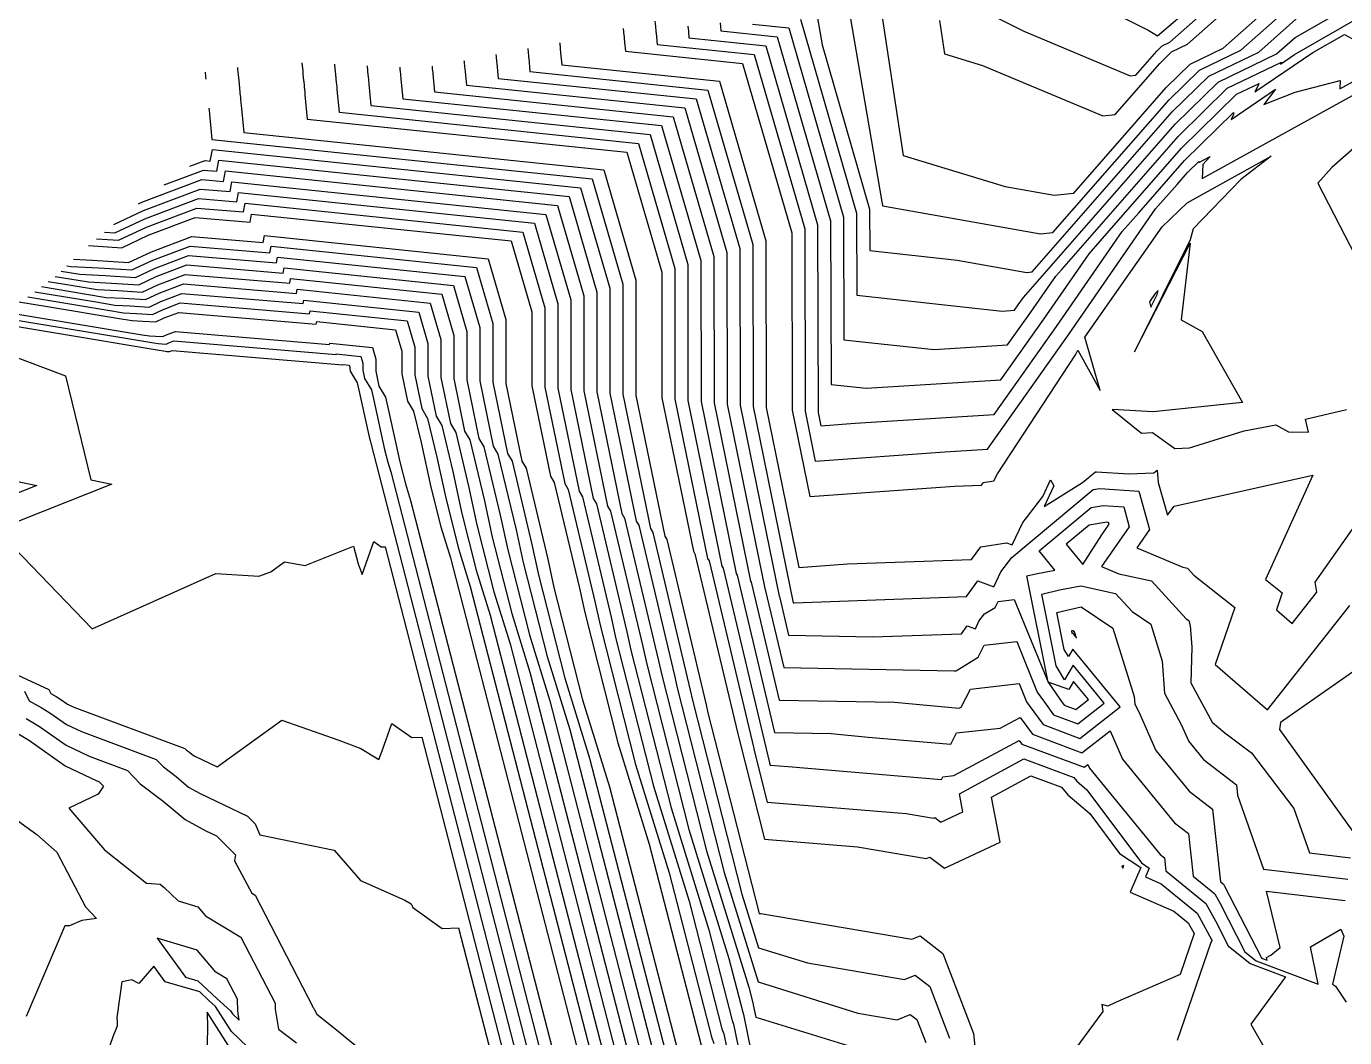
# Model space of a CAD drawing. Header units: millimetres. Extents: x 1157528 to 1158127, y 1280646 to 1281429.
# Drawn here: x 1157571.2 to 1157656.7, y 1280891.6 to 1280957.2 of the extents above; entities that cross this region are included whole.
import ezdxf

# ---------------------------------------------------------------- set-up
doc = ezdxf.new("R2010")
doc.units = ezdxf.units.MM
doc.layers.add('OCTUBRE', color=31, linetype='Continuous')

msp = doc.modelspace()

# ---------------------------------------------------------------- linework, layer by layer
at = {"layer": 'OCTUBRE', "flags": 128}
for points, elevation in [([(1157630.38, 1280957.584), (1157630.707, 1280955.432), (1157633.176, 1280954.68), (1157640.977, 1280951.415), (1157641.776, 1280951.494), (1157644.677, 1280954.811), (1157645.433, 1280955.553), (1157646.47, 1280956.053), (1157656.573, 1280965.026)], 439.5), ([(1157634.005, 1280961.955), (1157643.963, 1280956.955), (1157644.522, 1280956.59), (1157651.28, 1280962.382)], 438.5), ([(1157626.493, 1280958.97), (1157628.031, 1280948.847), (1157634.657, 1280946.828), (1157637.828, 1280946.267), (1157639.09, 1280946.393), (1157645.077, 1280953.237), (1157646.639, 1280954.768), (1157648.779, 1280955.801), (1157655.323, 1280961.613)], 440.5), ([(1157632.241, 1280958.705), (1157635.848, 1280956.894), (1157642.745, 1280954.008), (1157643.118, 1280954.045), (1157644.476, 1280955.598), (1157644.83, 1280955.945), (1157645.316, 1280956.179), (1157651.019, 1280961.245)], 439), ([(1157624.455, 1280958.714), (1157626.643, 1280945.824), (1157626.703, 1280945.615), (1157626.703, 1280945.562), (1157626.815, 1280945.55), (1157636.936, 1280943.761), (1157637.747, 1280943.842), (1157645.277, 1280952.45), (1157647.242, 1280954.376), (1157649.934, 1280955.675), (1157654.698, 1280959.907)], 441), ([(1157621.373, 1280957.683), (1157625.018, 1280945.103), (1157625.029, 1280939.777), (1157634.449, 1280938.749), (1157635.242, 1280938.8), (1157635.495, 1280939.156), (1157635.762, 1280939.542), (1157635.828, 1280939.617), (1157645.678, 1280950.877), (1157648.447, 1280953.591), (1157652.242, 1280955.422), (1157653.449, 1280956.494), (1157658.172, 1280959.216)], 442), ([(1157616.16, 1280957.435), (1157616.182, 1280957.212), (1157616.184, 1280957.191), (1157616.211, 1280956.913), (1157619.873, 1280956.532), (1157623.333, 1280944.591), (1157623.356, 1280933.991), (1157625.639, 1280933.742), (1157634.367, 1280934.295), (1157637.146, 1280938.212), (1157640.083, 1280942.458), (1157640.812, 1280943.283), (1157646.079, 1280949.303), (1157649.653, 1280952.807), (1157651.12, 1280953.515), (1157650.824, 1280952.967), (1157654.592, 1280955.519), (1157656.637, 1280956.693), (1157657.371, 1280956.3), (1157664.217, 1280958.156)], 443), ([(1157622.397, 1280958.238), (1157622.775, 1280956.009), (1157625.861, 1280945.359), (1157625.866, 1280942.669), (1157631.545, 1280942.05), (1157636.044, 1280941.255), (1157636.404, 1280941.291), (1157645.478, 1280951.664), (1157647.845, 1280953.983), (1157651.088, 1280955.549), (1157654.073, 1280958.2)], 441.5), ([(1157611.94, 1280957.553), (1157611.973, 1280957.207), (1157611.975, 1280957.192), (1157612, 1280956.932), (1157612.008, 1280956.848), (1157612.013, 1280956.794), (1157612.018, 1280956.743), (1157612.037, 1280956.548), (1157612.04, 1280956.511), (1157612.086, 1280956.034), (1157618.373, 1280955.381), (1157621.648, 1280944.079), (1157621.673, 1280932.247), (1157622.335, 1280929.016), (1157630.738, 1280929.616), (1157633.492, 1280929.791), (1157638.797, 1280937.269), (1157644.403, 1280945.374), (1157645.796, 1280946.949), (1157646.479, 1280947.729), (1157647.208, 1280948.444), (1157647.205, 1280948.386), (1157647.93, 1280948.769), (1157647.462, 1280948.254), (1157647.42, 1280947.351), (1157660.689, 1280954.667)], 444), ([(1157614.075, 1280957.231), (1157614.081, 1280957.168), (1157614.085, 1280957.128), (1157614.089, 1280957.089), (1157614.109, 1280956.88), (1157614.112, 1280956.851), (1157614.148, 1280956.473), (1157619.123, 1280955.956), (1157622.49, 1280944.335), (1157622.516, 1280932.168), (1157622.692, 1280931.313), (1157624.916, 1280931.472), (1157633.93, 1280932.043), (1157637.972, 1280937.741), (1157642.243, 1280943.916), (1157643.304, 1280945.116), (1157646.279, 1280948.516), (1157649.453, 1280951.627), (1157649.445, 1280951.49), (1157649.297, 1280951.175), (1157652.164, 1280953.144), (1157651.421, 1280952.143), (1157653.442, 1280952.954), (1157656.374, 1280953.712), (1157656.348, 1280953.162), (1157661.802, 1280956.169)], 443.5), ([(1157618.273, 1280957.352), (1157620.623, 1280957.108), (1157624.175, 1280944.847), (1157624.193, 1280936.884), (1157630.044, 1280936.246), (1157634.805, 1280936.547), (1157636.321, 1280938.684), (1157637.922, 1280941), (1157638.32, 1280941.45), (1157645.878, 1280950.09), (1157649.05, 1280953.199), (1157652.561, 1280954.893), (1157652.489, 1280954.76), (1157653.407, 1280955.381), (1157657.958, 1280957.994)], 442.5), ([(1157609.881, 1280957.081), (1157609.902, 1280956.855), (1157609.905, 1280956.834), (1157609.924, 1280956.633), (1157609.934, 1280956.528), (1157609.94, 1280956.461), (1157609.947, 1280956.397), (1157609.964, 1280956.216), (1157609.968, 1280956.171), (1157610.024, 1280955.595), (1157617.623, 1280954.805), (1157620.805, 1280943.823), (1157620.83, 1280932.325), (1157621.978, 1280926.718), (1157631.36, 1280927.389), (1157633.118, 1280927.452), (1157633.248, 1280927.63), (1157633.913, 1280927.737), (1157634.156, 1280928.198), (1157639.214, 1280935.913), (1157639.356, 1280936.214), (1157640.8, 1280933.593), (1157639.82, 1280937.051), (1157644.824, 1280944.2), (1157646.436, 1280945.766), (1157651.899, 1280948.786), (1157649.923, 1280947.284), (1157646.844, 1280944.073), (1157646.639, 1280943.364), (1157643.03, 1280936.093), (1157646.641, 1280943.141), (1157646.059, 1280938.175), (1157647.429, 1280937.418), (1157650.038, 1280932.816), (1157644.233, 1280932.204), (1157641.574, 1280932.361), (1157643.482, 1280930.821), (1157644.199, 1280930.865), (1157645.643, 1280929.833), (1157646.598, 1280929.886), (1157650.135, 1280930.973), (1157652.186, 1280931.365), (1157653.023, 1280930.909), (1157654.31, 1280930.903), (1157654.129, 1280931.731), (1157656.771, 1280932.356)], 444.5), ([(1157603.694, 1280955.768), (1157603.694, 1280955.759), (1157603.697, 1280955.736), (1157603.713, 1280955.568), (1157603.723, 1280955.462), (1157603.733, 1280955.359), (1157603.746, 1280955.22), (1157603.753, 1280955.152), (1157603.837, 1280954.277), (1157615.373, 1280953.078), (1157618.277, 1280943.055), (1157618.3, 1280932.561), (1157620.907, 1280919.826), (1157620.969, 1280919.83), (1157632.141, 1280920.228), (1157632.885, 1280921.243), (1157633.911, 1280920.863), (1157634.375, 1280921.834), (1157635.086, 1280922.757), (1157640.361, 1280927.164), (1157640.788, 1280927.233), (1157643.316, 1280927.064), (1157644, 1280924.571), (1157643.173, 1280923.393), (1157646.173, 1280922.128), (1157646.478, 1280922.063), (1157646.883, 1280921.618), (1157649.528, 1280919.518), (1157648.252, 1280915.818), (1157651.654, 1280912.883), (1157656.983, 1280919.643)], 446), ([(1157605.761, 1280956.148), (1157605.764, 1280956.117), (1157605.772, 1280956.035), (1157605.787, 1280955.888), (1157605.796, 1280955.795), (1157605.804, 1280955.705), (1157605.819, 1280955.552), (1157605.825, 1280955.492), (1157605.899, 1280954.716), (1157616.123, 1280953.654), (1157619.12, 1280943.311), (1157619.143, 1280932.483), (1157621.264, 1280922.123), (1157624.433, 1280922.35), (1157632.467, 1280922.636), (1157633.063, 1280923.449), (1157634.74, 1280923.721), (1157635.109, 1280923.584), (1157635.802, 1280925.034), (1157636.032, 1280925.332), (1157637.082, 1280926.719), (1157637.59, 1280927.798), (1157637.8, 1280927.417), (1157637.172, 1280926.062), (1157639.671, 1280927.625), (1157640.498, 1280928.316), (1157640.565, 1280928.327), (1157642.67, 1280928.186), (1157644.288, 1280928.245), (1157644.509, 1280928.43), (1157644.577, 1280927.631), (1157645.172, 1280925.516), (1157645.594, 1280926.086), (1157654.586, 1280928.114), (1157651.532, 1280921.328), (1157652.611, 1280920.472), (1157652.228, 1280919.363), (1157653.248, 1280918.483), (1157654.845, 1280920.509), (1157654.749, 1280921.174), (1157657.433, 1280924.966)], 445.5), ([(1157589.049, 1280954.857), (1157589.101, 1280954.317), (1157589.121, 1280954.111), (1157589.161, 1280953.699), (1157589.167, 1280953.636), (1157589.172, 1280953.589), (1157589.187, 1280953.426), (1157589.202, 1280953.278), (1157589.203, 1280953.265), (1157589.204, 1280953.253), (1157589.207, 1280953.224), (1157589.209, 1280953.197), (1157589.216, 1280953.129), (1157589.234, 1280952.938), (1157589.238, 1280952.896), (1157589.25, 1280952.774), (1157589.402, 1280951.202), (1157610.124, 1280949.048), (1157612.379, 1280941.262), (1157612.397, 1280933.111), (1157614.431, 1280923.176), (1157614.533, 1280923.005), (1157617.315, 1280911.327), (1157617.373, 1280911.06), (1157619.045, 1280904.49), (1157625.081, 1280903.989), (1157629.523, 1280903.238), (1157629.772, 1280903.337), (1157630.716, 1280902.606), (1157634.33, 1280904.299), (1157633.762, 1280907.228), (1157636.316, 1280908.605), (1157638.29, 1280907.864), (1157638.718, 1280907.36), (1157640.126, 1280906.158), (1157642.058, 1280903.57), (1157643.434, 1280902.668), (1157642.748, 1280901.066), (1157645.572, 1280899.834), (1157646.515, 1280899.061), (1157646.897, 1280898.367), (1157645.997, 1280895.724), (1157641.791, 1280893.911), (1157641.299, 1280893.659), (1157640.916, 1280893.767), (1157640.984, 1280893.327), (1157636.27, 1280886.921)], 449.5), ([(1157591.163, 1280954.759), (1157591.194, 1280954.44), (1157591.206, 1280954.318), (1157591.229, 1280954.074), (1157591.238, 1280953.989), (1157591.24, 1280953.96), (1157591.261, 1280953.742), (1157591.271, 1280953.637), (1157591.273, 1280953.62), (1157591.274, 1280953.611), (1157591.278, 1280953.573), (1157591.28, 1280953.553), (1157591.288, 1280953.462), (1157591.306, 1280953.284), (1157591.311, 1280953.228), (1157591.322, 1280953.114), (1157591.464, 1280951.642), (1157610.874, 1280949.624), (1157613.222, 1280941.518), (1157613.24, 1280933.033), (1157615.358, 1280922.689), (1157615.445, 1280922.543), (1157618.342, 1280910.383), (1157618.372, 1280910.246), (1157619.224, 1280906.897), (1157628.219, 1280906.151), (1157629.992, 1280905.851), (1157630.091, 1280905.891), (1157630.468, 1280905.599), (1157631.91, 1280906.274), (1157631.683, 1280907.443), (1157635.866, 1280909.698), (1157639.098, 1280908.485), (1157639.295, 1280908.254), (1157639.94, 1280907.703), (1157643.486, 1280902.95), (1157643.983, 1280902.624), (1157643.735, 1280902.047), (1157644.754, 1280901.603), (1157647.087, 1280899.69), (1157648.029, 1280897.98), (1157648.033, 1280897.971), (1157648.073, 1280897.938), (1157647.975, 1280897.797), (1157645.806, 1280891.431)], 449), ([(1157593.277, 1280954.661), (1157593.287, 1280954.562), (1157593.29, 1280954.525), (1157593.298, 1280954.449), (1157593.308, 1280954.343), (1157593.309, 1280954.331), (1157593.335, 1280954.058), (1157593.341, 1280953.996), (1157593.344, 1280953.974), (1157593.344, 1280953.969), (1157593.349, 1280953.921), (1157593.35, 1280953.909), (1157593.361, 1280953.796), (1157593.377, 1280953.629), (1157593.383, 1280953.56), (1157593.394, 1280953.454), (1157593.526, 1280952.081), (1157611.624, 1280950.2), (1157614.065, 1280941.774), (1157614.083, 1280932.954), (1157616.285, 1280922.203), (1157616.358, 1280922.081), (1157619.369, 1280909.438), (1157619.37, 1280909.433), (1157619.403, 1280909.304), (1157620.569, 1280909.207), (1157630.51, 1280908.36), (1157630.604, 1280908.541), (1157631.315, 1280908.622), (1157635.553, 1280910.9), (1157635.725, 1280910.666), (1157639.761, 1280909.155), (1157640.004, 1280909.346), (1157640.113, 1280909.099), (1157644.7, 1280903.496), (1157644.97, 1280903.289), (1157645.064, 1280902.446), (1157647.658, 1280900.319), (1157648.303, 1280899.149), (1157649.114, 1280897.58), (1157650.525, 1280896.441), (1157652.82, 1280895.573), (1157650.57, 1280892.487), (1157654.723, 1280885.243)], 448.5), ([(1157597.49, 1280954.629), (1157597.492, 1280954.608), (1157597.506, 1280954.462), (1157597.519, 1280954.321), (1157597.529, 1280954.224), (1157597.537, 1280954.133), (1157597.651, 1280952.959), (1157613.123, 1280951.351), (1157615.75, 1280942.286), (1157615.77, 1280932.797), (1157618.138, 1280921.23), (1157618.182, 1280921.157), (1157620.001, 1280913.518), (1157627.479, 1280913.374), (1157631.659, 1280912.981), (1157631.794, 1280913.065), (1157632.397, 1280914.228), (1157635.547, 1280914.584), (1157636.029, 1280913.401), (1157636.198, 1280913.161), (1157637.1, 1280911.93), (1157639.493, 1280911.034), (1157642.096, 1280913.088), (1157639.034, 1280916.821), (1157638.743, 1280916.34), (1157638.462, 1280916.8), (1157637.986, 1280919.187), (1157639.579, 1280919.573), (1157641.617, 1280918.188), (1157643.008, 1280913.749), (1157643.043, 1280913.241), (1157643.308, 1280912.751), (1157644.405, 1280910.253), (1157646.571, 1280907.608), (1157648.08, 1280906.448), (1157648.606, 1280901.737), (1157648.802, 1280901.576), (1157648.851, 1280901.487), (1157651.275, 1280896.798), (1157651.331, 1280896.753), (1157651.635, 1280896.638), (1157651.597, 1280896.822), (1157651.865, 1280896.978), (1157652.48, 1280897.471), (1157651.6, 1280901.129), (1157656.697, 1280900.527)], 447.5), ([(1157599.558, 1280955.009), (1157599.565, 1280954.928), (1157599.578, 1280954.795), (1157599.59, 1280954.667), (1157599.601, 1280954.556), (1157599.609, 1280954.473), (1157599.713, 1280953.399), (1157613.873, 1280951.927), (1157616.592, 1280942.543), (1157616.613, 1280932.718), (1157619.065, 1280920.743), (1157619.094, 1280920.695), (1157620.303, 1280915.62), (1157631.333, 1280915.407), (1157631.49, 1280915.412), (1157631.5, 1280915.426), (1157631.515, 1280915.421), (1157631.521, 1280915.435), (1157631.531, 1280915.447), (1157632.892, 1280916.296), (1157633.293, 1280917.071), (1157635.393, 1280917.308), (1157636.728, 1280914.034), (1157637.195, 1280913.37), (1157637.787, 1280912.562), (1157639.359, 1280911.974), (1157641.069, 1280913.323), (1157639.058, 1280915.775), (1157638.491, 1280914.839), (1157637.944, 1280915.734), (1157637.019, 1280920.377), (1157638.179, 1280920.658), (1157639.553, 1280920.92), (1157641.795, 1280920.438), (1157642.875, 1280919.253), (1157644.081, 1280918.433), (1157644.829, 1280916.047), (1157644.974, 1280913.955), (1157646.068, 1280911.93), (1157646.552, 1280910.829), (1157647.506, 1280909.664), (1157649.636, 1280908.027), (1157649.712, 1280907.342), (1157651.394, 1280902.555), (1157656.863, 1280901.908)], 447), ([(1157601.626, 1280955.388), (1157601.639, 1280955.248), (1157601.651, 1280955.128), (1157601.662, 1280955.013), (1157601.674, 1280954.888), (1157601.681, 1280954.813), (1157601.775, 1280953.838), (1157614.623, 1280952.502), (1157617.435, 1280942.799), (1157617.457, 1280932.64), (1157619.992, 1280920.257), (1157620.006, 1280920.233), (1157620.604, 1280917.721), (1157626.064, 1280917.616), (1157631.816, 1280917.82), (1157632.193, 1280918.335), (1157632.713, 1280918.142), (1157632.948, 1280918.634), (1157633.308, 1280919.102), (1157633.989, 1280919.526), (1157634.19, 1280919.914), (1157635.24, 1280920.033), (1157637.427, 1280914.668), (1157636.053, 1280921.567), (1157636.632, 1280921.708), (1157637.861, 1280921.942), (1157636.848, 1280923.193), (1157640.223, 1280926.012), (1157641.01, 1280926.14), (1157642.335, 1280926.051), (1157642.693, 1280924.745), (1157640.894, 1280922.18), (1157642.019, 1280921.706), (1157644.136, 1280921.25), (1157646.378, 1280918.793), (1157646.546, 1280918.678), (1157646.65, 1280918.346), (1157646.747, 1280916.943), (1157646.682, 1280914.635), (1157648.068, 1280912.086), (1157648.888, 1280911.395), (1157650.622, 1280910.089), (1157653.371, 1280906.481), (1157654.383, 1280903.602), (1157657.03, 1280903.289)], 446.5), ([(1157582.839, 1280953.783), (1157582.823, 1280953.949), (1157582.821, 1280953.972), (1157582.795, 1280954.242)], 451), ([(1157584.869, 1280954.555), (1157584.883, 1280954.408), (1157584.916, 1280954.072), (1157584.952, 1280953.698), (1157585.024, 1280952.949), (1157585.026, 1280952.928), (1157585.034, 1280952.847), (1157585.039, 1280952.794), (1157585.062, 1280952.56), (1157585.062, 1280952.556), (1157585.064, 1280952.537), (1157585.065, 1280952.527), (1157585.069, 1280952.485), (1157585.071, 1280952.463), (1157585.092, 1280952.246), (1157585.093, 1280952.232), (1157585.106, 1280952.095), (1157585.277, 1280950.324), (1157608.624, 1280947.897), (1157610.694, 1280940.75), (1157610.71, 1280933.269), (1157612.577, 1280924.149), (1157612.709, 1280923.929), (1157615.26, 1280913.217), (1157615.376, 1280912.687), (1157618.687, 1280899.676), (1157618.806, 1280899.666), (1157628.586, 1280898.012), (1157629.135, 1280898.23), (1157630.613, 1280897.084), (1157632.599, 1280891.885), (1157632.968, 1280888.26)], 450.5), ([(1157595.391, 1280954.563), (1157595.41, 1280954.374), (1157595.411, 1280954.355), (1157595.414, 1280954.329), (1157595.414, 1280954.327), (1157595.42, 1280954.27), (1157595.42, 1280954.265), (1157595.433, 1280954.129), (1157595.448, 1280953.975), (1157595.456, 1280953.892), (1157595.466, 1280953.794), (1157595.588, 1280952.52), (1157612.373, 1280950.775), (1157614.907, 1280942.03), (1157614.927, 1280932.876), (1157617.211, 1280921.716), (1157617.27, 1280921.619), (1157619.7, 1280911.417), (1157623.362, 1280911.347), (1157625.762, 1280911.121), (1157631.127, 1280910.664), (1157631.501, 1280911.384), (1157634.327, 1280911.704), (1157635.61, 1280912.394), (1157636.412, 1280911.298), (1157639.627, 1280910.094), (1157641.445, 1280911.529), (1157642.259, 1280909.676), (1157645.635, 1280905.552), (1157646.525, 1280904.868), (1157646.835, 1280902.091), (1157648.23, 1280900.947), (1157648.577, 1280900.318), (1157650.195, 1280897.189), (1157650.928, 1280896.597), (1157654.936, 1280895.082), (1157654.438, 1280897.51), (1157656.404, 1280898.654), (1157656.604, 1280898.195), (1157655.875, 1280895.098), (1157656.059, 1280894.971), (1157656.749, 1280893.923)], 448), ([(1157661.341, 1280952.891), (1157655.832, 1280948.069), (1157654.915, 1280947.039), (1157658.073, 1280940.93)], 444), ([(1157583.02, 1280951.907), (1157583.021, 1280951.9), (1157583.021, 1280951.9), (1157583.035, 1280951.755), (1157583.215, 1280949.885), (1157607.874, 1280947.321), (1157609.852, 1280940.494), (1157609.867, 1280933.347), (1157611.651, 1280924.635), (1157611.797, 1280924.392), (1157614.233, 1280914.162), (1157614.377, 1280913.5), (1157617.578, 1280900.925), (1157618.653, 1280897.453), (1157621.825, 1280896.464), (1157628.117, 1280895.4), (1157628.816, 1280895.677), (1157629.767, 1280894.939), (1157631.046, 1280891.591)], 451), ([(1157581.781, 1280948.136), (1157582.768, 1280948.509), (1157583.107, 1280948.48), (1157583.248, 1280949.228), (1157607.124, 1280946.746), (1157609.009, 1280940.238), (1157609.024, 1280933.426), (1157610.724, 1280925.122), (1157610.885, 1280924.854), (1157613.206, 1280915.107), (1157613.379, 1280914.314), (1157616.43, 1280902.326), (1157618.625, 1280895.237), (1157625.102, 1280893.217), (1157627.649, 1280892.787), (1157628.497, 1280893.123), (1157628.922, 1280892.793), (1157629.493, 1280891.297)], 451.5), ([(1157578.462, 1280945.71), (1157578.67, 1280945.807), (1157582.554, 1280947.278), (1157583.967, 1280947.159), (1157584.094, 1280947.832), (1157605.624, 1280945.594), (1157607.324, 1280939.726), (1157607.337, 1280933.583), (1157608.87, 1280926.095), (1157609.061, 1280925.778), (1157611.152, 1280916.996), (1157611.382, 1280915.941), (1157614.134, 1280905.129), (1157616.728, 1280896.751), (1157617.628, 1280893.264), (1157617.676, 1280893.127), (1157618.203, 1280890.576)], 452.5), ([(1157580.118, 1280946.931), (1157582.661, 1280947.893), (1157583.537, 1280947.82), (1157583.671, 1280948.53), (1157606.374, 1280946.17), (1157608.167, 1280939.982), (1157608.18, 1280933.504), (1157609.797, 1280925.608), (1157609.973, 1280925.316), (1157612.179, 1280916.052), (1157612.38, 1280915.127), (1157615.282, 1280903.728), (1157618.017, 1280894.894), (1157618.301, 1280893.795), (1157618.316, 1280893.752), (1157618.482, 1280892.949), (1157626.354, 1280890.524)], 452), ([(1157576.859, 1280944.371), (1157578.773, 1280945.271), (1157582.448, 1280946.662), (1157584.397, 1280946.498), (1157584.516, 1280947.135), (1157604.874, 1280945.019), (1157606.481, 1280939.47), (1157606.494, 1280933.662), (1157607.943, 1280926.581), (1157608.148, 1280926.24), (1157610.125, 1280917.941), (1157610.383, 1280916.755), (1157612.985, 1280906.53), (1157615.439, 1280898.607), (1157616.955, 1280892.732), (1157617.036, 1280892.502), (1157617.924, 1280888.203)], 453), ([(1157576.249, 1280943.861), (1157576.93, 1280943.819), (1157578.876, 1280944.735), (1157582.341, 1280946.046), (1157584.826, 1280945.837), (1157584.939, 1280946.437), (1157604.124, 1280944.443), (1157605.639, 1280939.214), (1157605.651, 1280933.74), (1157607.017, 1280927.068), (1157607.236, 1280926.702), (1157609.098, 1280918.886), (1157609.385, 1280917.568), (1157611.837, 1280907.931), (1157614.15, 1280900.464), (1157616.283, 1280892.2), (1157616.397, 1280891.877), (1157617.578, 1280886.155)], 453.5), ([(1157575.728, 1280943.426), (1157577.151, 1280943.338), (1157578.979, 1280944.198), (1157582.234, 1280945.43), (1157585.256, 1280945.176), (1157585.362, 1280945.74), (1157603.374, 1280943.867), (1157604.796, 1280938.958), (1157604.807, 1280933.819), (1157606.09, 1280927.554), (1157606.324, 1280927.164), (1157608.071, 1280919.831), (1157608.386, 1280918.382), (1157610.689, 1280909.333), (1157612.861, 1280902.321), (1157615.61, 1280891.669), (1157615.757, 1280891.252)], 454), ([(1157575.207, 1280942.991), (1157577.372, 1280942.857), (1157579.083, 1280943.662), (1157582.128, 1280944.815), (1157585.686, 1280944.515), (1157585.785, 1280945.042), (1157602.624, 1280943.292), (1157603.954, 1280938.702), (1157603.964, 1280933.897), (1157605.163, 1280928.041), (1157605.412, 1280927.626), (1157607.044, 1280920.776), (1157607.388, 1280919.195), (1157609.541, 1280910.734), (1157611.571, 1280904.177), (1157614.937, 1280891.137)], 454.5), ([(1157574.238, 1280942.103), (1157575.474, 1280942.04), (1157577.814, 1280941.896), (1157579.289, 1280942.589), (1157581.914, 1280943.583), (1157586.545, 1280943.193), (1157586.631, 1280943.647), (1157601.124, 1280942.14), (1157602.269, 1280938.19), (1157602.277, 1280934.055), (1157603.309, 1280929.014), (1157603.588, 1280928.55), (1157604.989, 1280922.665), (1157605.391, 1280920.822), (1157607.245, 1280913.536), (1157608.993, 1280907.89), (1157613.592, 1280890.073)], 455.5), ([(1157573.803, 1280941.687), (1157574.097, 1280941.638), (1157575.882, 1280941.548), (1157578.035, 1280941.415), (1157579.392, 1280942.053), (1157581.808, 1280942.967), (1157586.975, 1280942.532), (1157587.053, 1280942.949), (1157600.374, 1280941.564), (1157601.426, 1280937.934), (1157601.434, 1280934.133), (1157602.383, 1280929.5), (1157602.676, 1280929.012), (1157603.962, 1280923.61), (1157604.392, 1280921.636), (1157606.097, 1280914.938), (1157607.704, 1280909.747), (1157612.919, 1280889.542)], 456), ([(1157573.441, 1280941.34), (1157574.66, 1280941.138), (1157576.29, 1280941.055), (1157578.256, 1280940.934), (1157579.495, 1280941.517), (1157581.701, 1280942.352), (1157587.405, 1280941.872), (1157587.476, 1280942.252), (1157599.624, 1280940.989), (1157600.583, 1280937.678), (1157600.591, 1280934.212), (1157601.456, 1280929.987), (1157601.764, 1280929.474), (1157602.935, 1280924.555), (1157603.394, 1280922.45), (1157604.949, 1280916.339), (1157606.415, 1280911.604), (1157612.247, 1280889.01)], 456.5), ([(1157572.608, 1280940.664), (1157574.217, 1280940.397), (1157575.786, 1280940.137), (1157577.106, 1280940.071), (1157578.698, 1280939.972), (1157579.702, 1280940.444), (1157581.488, 1280941.12), (1157588.264, 1280940.55), (1157588.322, 1280940.857), (1157598.124, 1280939.837), (1157598.898, 1280937.166), (1157598.904, 1280934.369), (1157599.602, 1280930.96), (1157599.939, 1280930.399), (1157600.881, 1280926.445), (1157601.397, 1280924.077), (1157602.653, 1280919.141), (1157603.837, 1280915.317), (1157610.901, 1280887.947)], 457.5), ([(1157573.05, 1280940.998), (1157573.47, 1280940.928), (1157575.223, 1280940.638), (1157576.698, 1280940.563), (1157578.477, 1280940.453), (1157579.598, 1280940.98), (1157581.594, 1280941.736), (1157587.835, 1280941.211), (1157587.899, 1280941.554), (1157598.874, 1280940.413), (1157599.741, 1280937.422), (1157599.748, 1280934.29), (1157600.529, 1280930.473), (1157600.851, 1280929.936), (1157601.908, 1280925.5), (1157602.395, 1280923.263), (1157603.801, 1280917.74), (1157605.126, 1280913.46), (1157611.574, 1280888.478)], 457), ([(1157572.166, 1280940.33), (1157574.965, 1280939.866), (1157576.35, 1280939.637), (1157577.514, 1280939.578), (1157578.919, 1280939.491), (1157579.805, 1280939.908), (1157581.381, 1280940.504), (1157588.694, 1280939.889), (1157588.745, 1280940.159), (1157597.374, 1280939.262), (1157598.056, 1280936.91), (1157598.061, 1280934.448), (1157598.675, 1280931.446), (1157599.027, 1280930.861), (1157599.854, 1280927.39), (1157600.398, 1280924.89), (1157601.505, 1280920.543), (1157602.548, 1280917.174), (1157610.229, 1280887.415)], 458), ([(1157570.701, 1280939.352), (1157572.549, 1280939.046), (1157577.207, 1280938.274), (1157578.039, 1280938.136), (1157578.739, 1280938.101), (1157579.582, 1280938.049), (1157580.114, 1280938.299), (1157581.061, 1280938.657), (1157589.983, 1280937.906), (1157590.013, 1280938.066), (1157595.124, 1280937.535), (1157595.528, 1280936.142), (1157595.531, 1280934.683), (1157595.895, 1280932.906), (1157596.291, 1280932.247), (1157596.773, 1280930.224), (1157597.403, 1280927.331), (1157598.06, 1280924.746), (1157598.68, 1280922.744), (1157608.21, 1280885.82)], 459.5), ([(1157571.283, 1280939.662), (1157576.46, 1280938.805), (1157577.476, 1280938.636), (1157578.331, 1280938.593), (1157579.361, 1280938.53), (1157580.011, 1280938.835), (1157581.168, 1280939.273), (1157589.553, 1280938.567), (1157589.59, 1280938.764), (1157595.874, 1280938.11), (1157596.371, 1280936.398), (1157596.374, 1280934.605), (1157596.822, 1280932.419), (1157597.203, 1280931.785), (1157597.8, 1280929.279), (1157598.401, 1280926.517), (1157599.208, 1280923.345), (1157599.97, 1280920.887), (1157608.883, 1280886.351)], 459), ([(1157571.725, 1280939.996), (1157575.712, 1280939.336), (1157576.913, 1280939.137), (1157577.922, 1280939.086), (1157579.14, 1280939.01), (1157579.908, 1280939.372), (1157581.274, 1280939.889), (1157589.124, 1280939.228), (1157589.168, 1280939.461), (1157596.624, 1280938.686), (1157597.213, 1280936.654), (1157597.218, 1280934.526), (1157597.749, 1280931.933), (1157598.115, 1280931.323), (1157598.827, 1280928.334), (1157599.4, 1280925.704), (1157600.356, 1280921.944), (1157601.259, 1280919.03), (1157609.556, 1280886.883)], 458.5), ([(1157568.831, 1280938.441), (1157577.889, 1280936.94), (1157579.45, 1280936.682), (1157579.729, 1280936.635), (1157579.963, 1280936.624), (1157580.246, 1280936.606), (1157580.424, 1280936.69), (1157580.741, 1280936.81), (1157591.272, 1280935.923), (1157591.282, 1280935.973), (1157592.874, 1280935.808), (1157593, 1280935.374), (1157593.001, 1280934.919), (1157593.115, 1280934.365), (1157593.554, 1280933.633), (1157593.691, 1280933.059), (1157594.407, 1280929.772), (1157594.616, 1280928.95), (1157594.813, 1280928.313), (1157606.192, 1280884.224)], 461), ([(1157569.454, 1280938.744), (1157576.109, 1280937.642), (1157578.702, 1280937.212), (1157579.165, 1280937.136), (1157579.555, 1280937.116), (1157580.025, 1280937.087), (1157580.321, 1280937.226), (1157580.848, 1280937.426), (1157590.843, 1280936.584), (1157590.859, 1280936.671), (1157593.624, 1280936.383), (1157593.843, 1280935.63), (1157593.844, 1280934.841), (1157594.041, 1280933.879), (1157594.467, 1280933.171), (1157594.718, 1280932.114), (1157595.405, 1280928.958), (1157595.764, 1280927.549), (1157596.102, 1280926.457), (1157606.865, 1280884.756)], 460.5), ([(1157568.138, 1280938.148), (1157573.47, 1280937.265), (1157579.669, 1280936.238), (1157580.197, 1280936.151), (1157580.292, 1280936.135), (1157580.371, 1280936.131), (1157580.467, 1280936.125), (1157580.527, 1280936.154), (1157580.635, 1280936.194), (1157591.702, 1280935.263), (1157591.705, 1280935.276), (1157592.124, 1280935.232), (1157592.158, 1280935.118), (1157592.158, 1280934.998), (1157592.188, 1280934.852), (1157592.642, 1280934.095), (1157592.664, 1280934.003), (1157593.408, 1280930.585), (1157593.468, 1280930.351), (1157593.524, 1280930.17), (1157605.52, 1280883.693)], 461.5), ([(1157566.133, 1280937.405), (1157573.727, 1280934.537), (1157575.358, 1280927.803), (1157576.722, 1280927.518), (1157569.243, 1280924.561), (1157575.445, 1280918.135), (1157583.472, 1280921.729), (1157586.269, 1280921.551), (1157587.033, 1280921.833), (1157587.927, 1280922.49), (1157589.252, 1280922.254), (1157592.405, 1280923.499), (1157592.702, 1280922.358), (1157592.964, 1280921.665), (1157593.477, 1280923.139), (1157593.717, 1280923.802), (1157594.198, 1280923.46), (1157594.445, 1280923.465), (1157604.847, 1280883.161)], 462), ([(1157567.936, 1280928.255), (1157571.866, 1280927.436), (1157559.045, 1280922.367)], 462.5), ([(1157558.703, 1280920.653), (1157572.642, 1280914.213), (1157572.77, 1280913.943), (1157573.116, 1280913.747), (1157573.36, 1280913.6), (1157573.843, 1280913.26), (1157574.266, 1280913.06), (1157581.459, 1280910.384), (1157581.564, 1280910.273), (1157581.753, 1280910.131), (1157581.934, 1280909.978), (1157582.105, 1280909.885), (1157583.555, 1280909.188), (1157587.751, 1280912.217), (1157591.454, 1280910.913), (1157592.871, 1280910.371), (1157594.048, 1280909.653), (1157594.25, 1280910.233), (1157594.889, 1280911.996), (1157596.17, 1280911.085), (1157596.826, 1280911.1), (1157604.174, 1280882.629)], 462.5), ([(1157659.185, 1280916.726), (1157652.49, 1280912.052), (1157652.431, 1280911.604), (1157657.297, 1280904.85)], 446), ([(1157571.067, 1280914.091), (1157571.359, 1280913.477), (1157572.145, 1280913.032), (1157572.7, 1280912.697), (1157573.799, 1280911.923), (1157574.762, 1280911.469), (1157579.605, 1280909.667), (1157580.069, 1280909.177), (1157580.903, 1280908.55), (1157581.705, 1280907.871), (1157582.461, 1280907.461), (1157585.53, 1280905.985), (1157586.022, 1280905.497), (1157586.316, 1280904.774), (1157591.138, 1280903.789), (1157592.854, 1280901.816), (1157595.717, 1280900.535), (1157596.127, 1280900.299), (1157596.196, 1280900.177), (1157596.245, 1280900.06), (1157598.142, 1280898.711), (1157599.208, 1280898.735), (1157603.502, 1280882.098)], 463), ([(1157571.174, 1280912.317), (1157572.041, 1280911.794), (1157573.756, 1280910.586), (1157575.258, 1280909.878), (1157577.75, 1280908.951), (1157578.574, 1280908.08), (1157580.052, 1280906.968), (1157581.476, 1280905.764), (1157582.816, 1280905.037), (1157583.514, 1280904.701), (1157584.74, 1280903.484), (1157584.674, 1280903.079), (1157585.796, 1280900.989), (1157586.01, 1280900.859), (1157589.767, 1280893.618), (1157589.767, 1280893.613), (1157589.77, 1280893.595), (1157589.786, 1280893.583), (1157589.798, 1280893.547), (1157589.814, 1280893.515), (1157589.825, 1280893.493), (1157589.839, 1280893.463), (1157589.842, 1280893.473), (1157590.016, 1280893.151), (1157591.292, 1280892.135), (1157593.693, 1280890.165)], 463.5), ([(1157570.204, 1280911.602), (1157571.382, 1280910.891), (1157573.712, 1280909.25), (1157575.754, 1280908.286), (1157575.895, 1280908.234), (1157576.178, 1280907.936), (1157575.847, 1280907.414), (1157573.937, 1280906.503), (1157576.252, 1280903.802), (1157578.98, 1280901.635), (1157579.851, 1280901.572), (1157580.13, 1280901.359), (1157581.024, 1280900.502), (1157582.314, 1280900.116), (1157582.8, 1280899.533), (1157585.095, 1280898.146), (1157587.317, 1280893.863), (1157587.328, 1280893.474), (1157587.523, 1280892.172), (1157588.71, 1280891.28)], 464), ([(1157565.192, 1280909.612), (1157571.859, 1280904.787), (1157573.157, 1280903.653), (1157575.014, 1280900.114), (1157575.732, 1280899.353), (1157574.789, 1280899.213), (1157573.983, 1280898.88), (1157573.865, 1280898.869), (1157573.682, 1280898.871), (1157571.166, 1280892.991)], 464.5), ([(1157585.533, 1280891.029), (1157584.482, 1280892.028), (1157583.449, 1280893.651), (1157583.023, 1280894.039), (1157582.43, 1280894.593), (1157580.194, 1280895.234), (1157579.451, 1280896.263), (1157578.478, 1280895.134), (1157578.021, 1280895.363), (1157577.366, 1280895.247), (1157577.057, 1280892.921), (1157577.084, 1280892.646), (1157577.078, 1280892.398), (1157576.987, 1280892.152), (1157576.849, 1280891.842), (1157575.742, 1280888.719)], 464), ([(1157584.415, 1280890.895), (1157582.905, 1280893.267), (1157582.935, 1280892.227), (1157582.866, 1280889.501)], 463.5)]:
    msp.add_lwpolyline(points, dxfattribs=dict(at, elevation=elevation))
for points, elevation in [([(1157644.499, 1280939.823), (1157644.576, 1280940.091), (1157644.365, 1280939.885), (1157643.994, 1280939.356), (1157644.093, 1280939.006), (1157644.499, 1280939.823)], 445.5), ([(1157641.386, 1280924.92), (1157641.353, 1280925.038), (1157641.233, 1280925.046), (1157640.085, 1280924.861), (1157638.61, 1280923.629), (1157639.68, 1280922.308), (1157640.909, 1280924.24), (1157641.386, 1280924.92)], 447), ([(1157639.152, 1280917.942), (1157639.04, 1280918.018), (1157638.953, 1280917.997), (1157638.979, 1280917.866), (1157638.994, 1280917.841), (1157639.01, 1280917.867), (1157639.277, 1280917.542), (1157639.152, 1280917.942)], 448), ([(1157638.765, 1280914.206), (1157637.427, 1280914.668), (1157638.192, 1280913.58), (1157638.475, 1280913.194), (1157639.225, 1280912.913), (1157640.042, 1280913.557), (1157639.081, 1280914.728), (1157638.765, 1280914.206)], 446.5), ([(1157642.338, 1280902.754), (1157642.285, 1280902.789), (1157642.209, 1280902.732), (1157642.278, 1280902.614), (1157642.338, 1280902.754)], 450.5), ([(1157582.306, 1280895.315), (1157583.539, 1280894.163), (1157584.425, 1280893.356), (1157584.549, 1280893.162), (1157584.976, 1280892.756), (1157584.89, 1280893.335), (1157584.867, 1280894.108), (1157584.18, 1280895.433), (1157583.47, 1280895.863), (1157582.264, 1280897.306), (1157579.667, 1280898.084), (1157581.499, 1280895.546), (1157582.306, 1280895.315)], 464.5)]:
    msp.add_lwpolyline(points, close=True, dxfattribs=dict(at, elevation=elevation))

doc.saveas('drawing.dxf')
